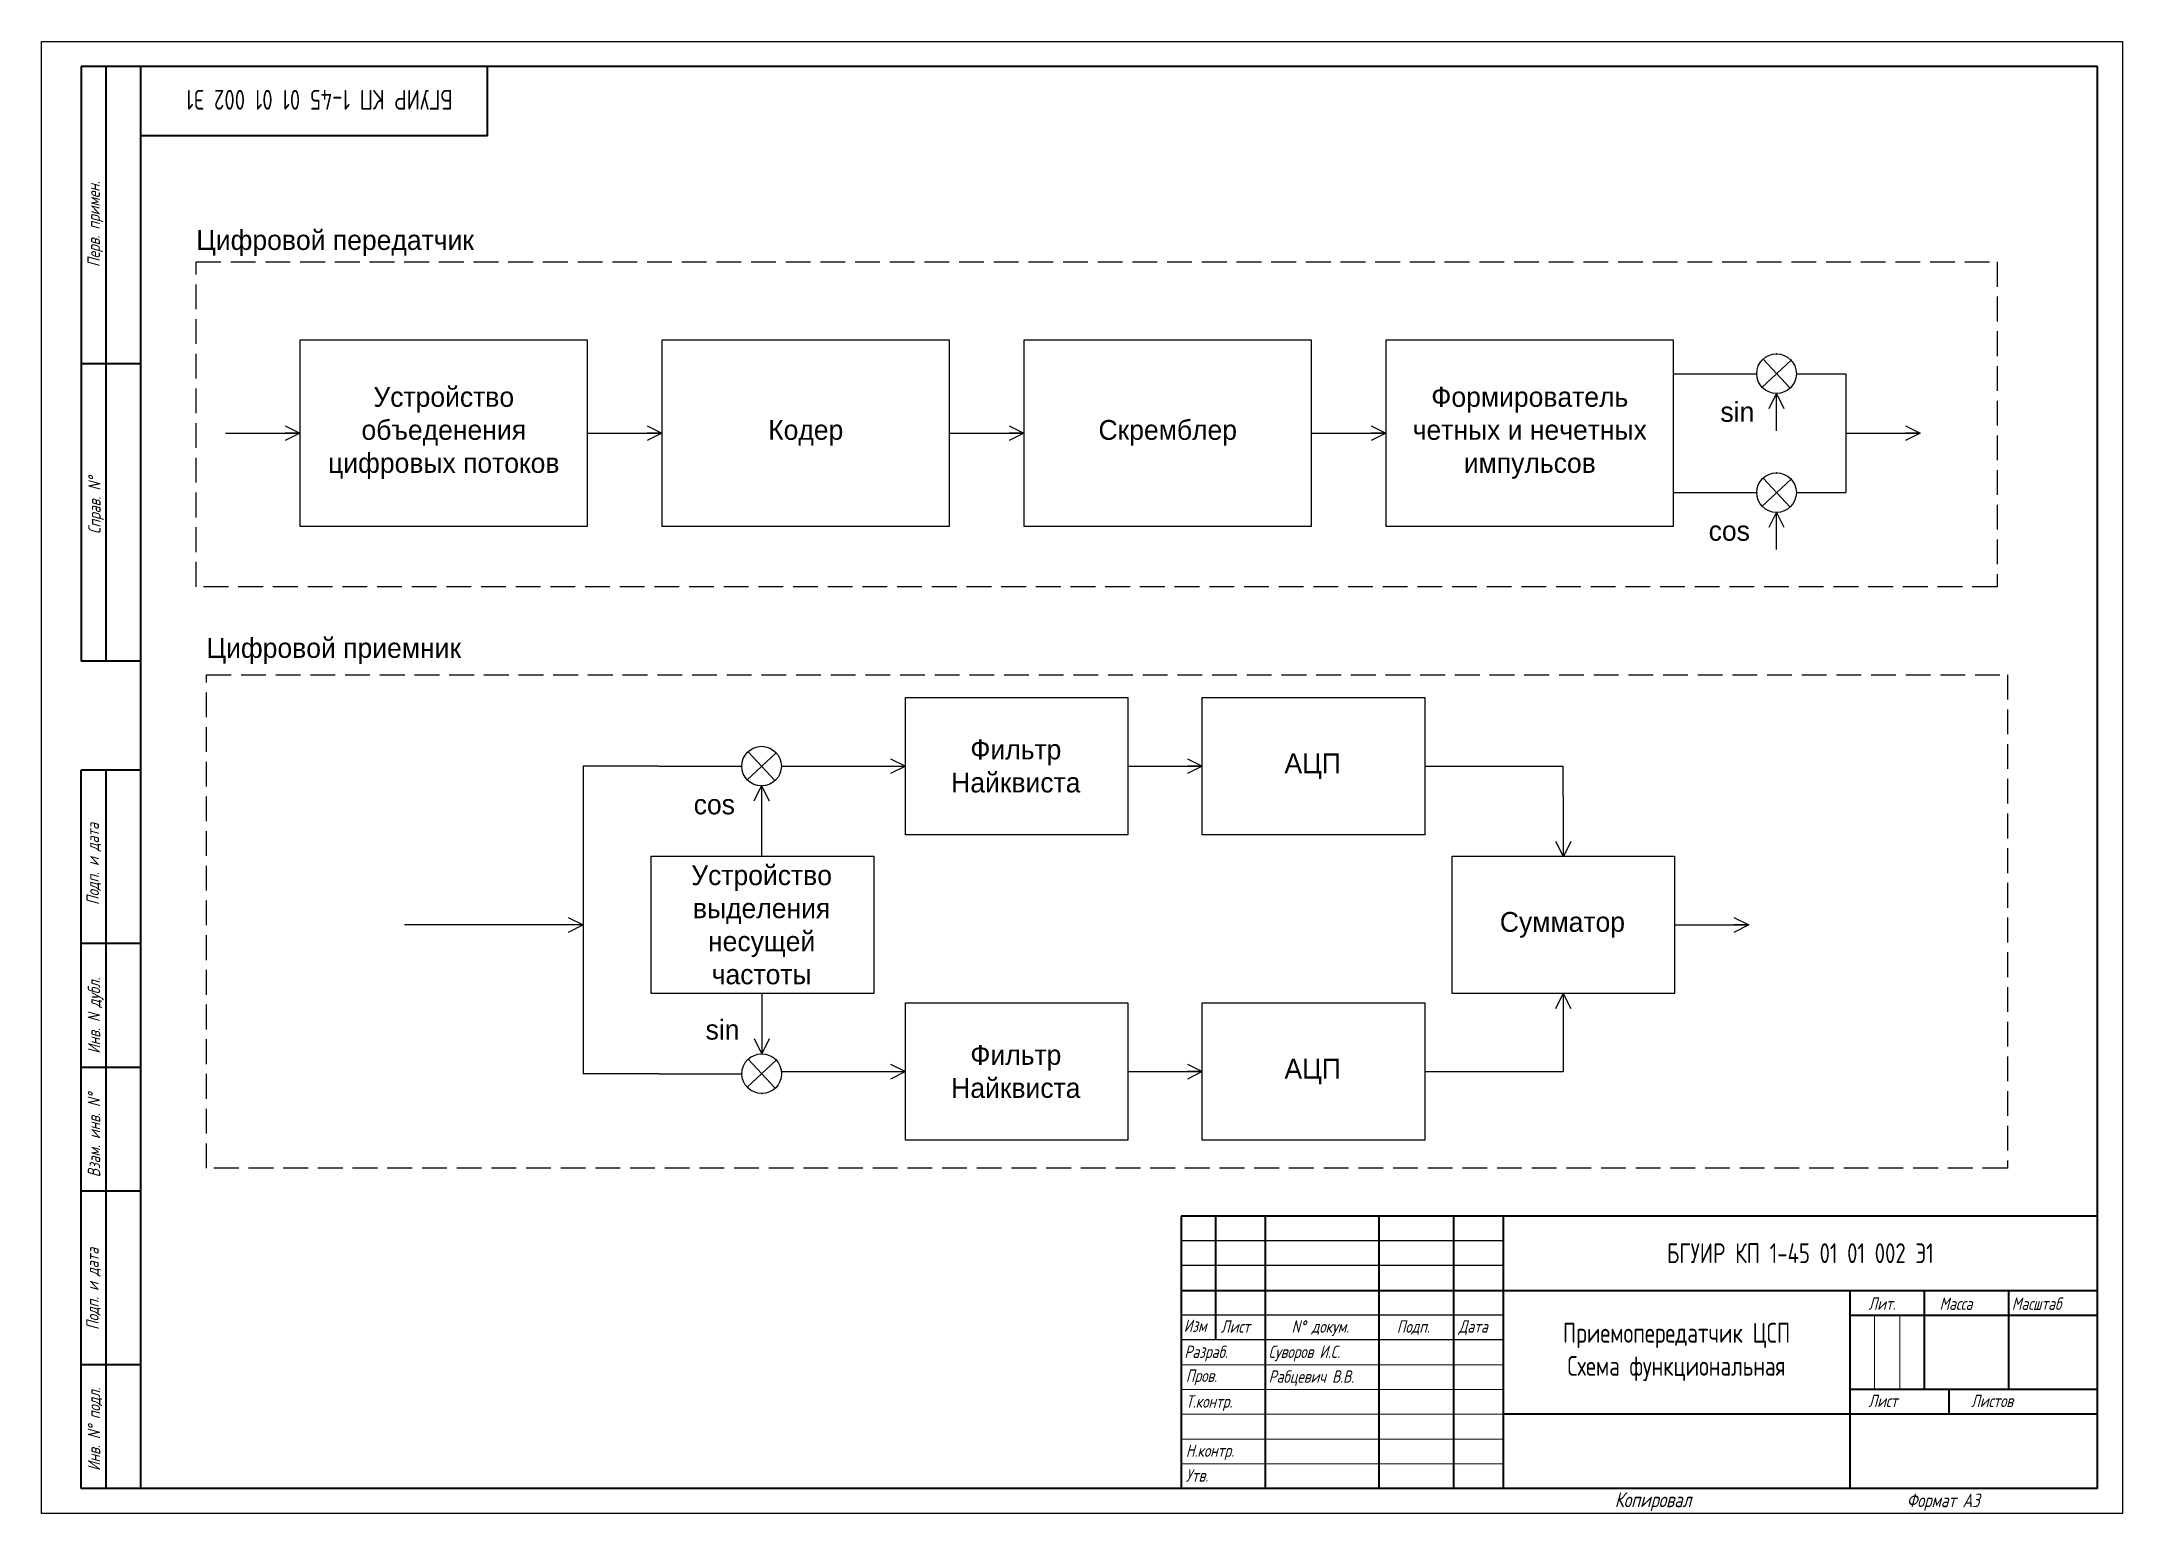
# Model space of a CAD drawing. Extents: x 2173 to 2593, y 74 to 371.
import ezdxf

# ---------------------------------------------------------------- set-up
doc = ezdxf.new("R2010")
doc.units = 0
doc.header["$MEASUREMENT"] = 0
doc.linetypes.add('DASHED', pattern=[7, 5, -2, 0])
doc.layers.get('0').update_dxf_attribs({"linetype": 'CONTINUOUS'})
doc.layers.add('KONTUR', color=7, linetype='CONTINUOUS')
for name, color, linetype, lineweight in [('Основная', 7, 'CONTINUOUS', 40), ('текст', 7, 'CONTINUOUS', 30), ('тонкая', 7, 'CONTINUOUS', 20)]:
    doc.layers.add(name, color=color, linetype=linetype, lineweight=lineweight)
doc.styles.add('GOST-2.304_Type-B_shrink', font='GOST Common.ttf', dxfattribs={"width": 0.8})
doc.styles.add('стиль1', font='romans.shx', dxfattribs={"width": 0.75, "oblique": 15, "height": 3.5})

msp = doc.modelspace()

# ---------------------------------------------------------------- linework, layer by layer
for p, q in [((2282.75, 310.31), (2224.68, 310.31)), ((2224.68, 310.31), (2224.68, 272.81)), ((2282.75, 272.81), (2282.75, 310.31)), ((2355.82, 310.31), (2297.75, 310.31)), ((2297.75, 310.31), (2297.75, 272.81)), ((2355.82, 272.81), (2355.82, 310.31)), ((2428.89, 310.31), (2370.82, 310.31)), ((2370.82, 310.31), (2370.82, 272.81)), ((2428.89, 272.81), (2428.89, 310.31)), ((2501.95, 310.31), (2443.89, 310.31)), ((2443.89, 310.31), (2443.89, 272.81)), ((2501.95, 272.81), (2501.95, 310.31)), ((2501.95, 303.56), (2518.73, 303.56)), ((2525.66, 306.29), (2519.8, 300.83)), ((2520, 306.49), (2525.46, 300.63)), ((2526.73, 303.56), (2536.73, 303.56)), ((2536.73, 303.56), (2536.73, 279.56)), ((2521.21, 296.56), (2522.71, 299.56)), ((2522.71, 292.06), (2522.71, 299.56)), ((2522.71, 299.56), (2524.21, 296.56)), ((2209.68, 291.56), (2224.68, 291.56)), ((2221.68, 293.06), (2224.68, 291.56)), ((2224.68, 291.56), (2221.68, 291.56)), ((2224.68, 291.56), (2221.68, 290.06)), ((2282.75, 291.56), (2297.75, 291.56)), ((2294.75, 293.06), (2297.75, 291.56)), ((2297.75, 291.56), (2294.75, 291.56)), ((2297.75, 291.56), (2294.75, 290.06)), ((2355.82, 291.56), (2370.82, 291.56)), ((2367.82, 293.06), (2370.82, 291.56)), ((2370.82, 291.56), (2367.82, 291.56)), ((2370.82, 291.56), (2367.82, 290.06)), ((2428.89, 291.56), (2443.89, 291.56)), ((2440.89, 293.06), (2443.89, 291.56)), ((2443.89, 291.56), (2440.89, 291.56)), ((2443.89, 291.56), (2440.89, 290.06)), ((2536.73, 291.56), (2551.73, 291.56)), ((2548.73, 293.06), (2551.73, 291.56)), ((2551.73, 291.56), (2548.73, 291.56)), ((2551.73, 291.56), (2548.73, 290.06)), ((2525.66, 282.29), (2519.8, 276.83)), ((2520, 282.49), (2525.46, 276.63)), ((2501.95, 279.56), (2518.73, 279.56)), ((2526.73, 279.56), (2536.73, 279.56)), ((2521.23, 272.56), (2522.73, 275.56)), ((2522.73, 268.06), (2522.73, 275.56)), ((2522.73, 275.56), (2524.23, 272.56)), ((2224.68, 272.81), (2282.75, 272.81)), ((2297.75, 272.81), (2355.82, 272.81)), ((2370.82, 272.81), (2428.89, 272.81)), ((2443.89, 272.81), (2501.95, 272.81)), ((2320.79, 227.08), (2314.94, 221.63)), ((2315.14, 227.28), (2320.59, 221.43)), ((2297.09, 224.36), (2281.82, 224.36)), ((2281.82, 224.36), (2281.82, 162.3)), ((2297.09, 224.36), (2313.86, 224.36)), ((2321.86, 224.36), (2346.91, 224.36)), ((2343.91, 225.86), (2346.91, 224.36)), ((2346.91, 224.36), (2343.91, 222.86)), ((2391.81, 224.36), (2406.81, 224.36)), ((2403.81, 225.86), (2406.81, 224.36)), ((2406.81, 224.36), (2403.81, 224.36)), ((2406.81, 224.36), (2403.81, 222.86)), ((2451.71, 224.36), (2479.68, 224.36)), ((2479.68, 218.29), (2479.68, 224.36)), ((2316.36, 217.36), (2317.86, 220.36)), ((2317.86, 220.36), (2319.36, 217.36)), ((2317.86, 220.36), (2317.87, 206.17)), ((2479.68, 218.29), (2479.69, 206.13)), ((2479.71, 206.13), (2478.21, 209.13)), ((2481.21, 209.13), (2479.71, 206.13)), ((2278.82, 193.82), (2281.82, 192.32)), ((2514.14, 193.82), (2517.14, 192.32)), ((2281.82, 192.32), (2245.81, 192.32)), ((2281.82, 192.32), (2278.82, 190.82)), ((2502.14, 192.32), (2517.14, 192.32)), ((2517.14, 192.32), (2514.14, 192.32)), ((2517.14, 192.32), (2514.14, 190.82)), ((2317.88, 178.47), (2317.89, 166.3)), ((2478.19, 175.47), (2479.69, 178.47)), ((2479.69, 178.47), (2481.19, 175.47)), ((2479.69, 178.47), (2479.69, 162.72)), ((2317.91, 166.3), (2316.41, 169.3)), ((2319.41, 169.3), (2317.91, 166.3)), ((2320.81, 165.03), (2314.96, 159.58)), ((2315.16, 165.23), (2320.61, 159.38)), ((2343.91, 164.22), (2346.91, 162.72)), ((2403.81, 164.22), (2406.81, 162.72)), ((2297.11, 162.3), (2281.82, 162.3)), ((2297.11, 162.3), (2313.89, 162.3)), ((2321.86, 162.72), (2346.91, 162.72)), ((2346.91, 162.72), (2343.91, 161.22)), ((2391.81, 162.72), (2406.81, 162.72)), ((2406.81, 162.72), (2403.81, 162.72)), ((2406.81, 162.72), (2403.81, 161.22)), ((2451.71, 162.72), (2479.69, 162.72)), ((2467.54, 128.57), (2402.54, 128.57)), ((2467.54, 123.57), (2402.54, 123.57)), ((2467.54, 113.57), (2402.54, 113.57)), ((2467.54, 108.57), (2402.54, 108.57)), ((2537.54, 78.57), (2537.54, 78.57))]:
    msp.add_line(p, q)
at = {"linetype": 'DASHED'}
for points in [[(2203.74, 326.11), (2567.24, 326.11), (2567.24, 260.57), (2203.74, 260.57)], [(2205.82, 242.79), (2569.32, 242.79), (2569.32, 143.24), (2205.82, 143.24)]]:
    msp.add_lwpolyline(points, close=True, dxfattribs=at)
for points in [[(2346.91, 238.21), (2391.81, 238.21), (2391.81, 210.5), (2346.91, 210.5)], [(2406.81, 238.21), (2451.71, 238.21), (2451.71, 210.5), (2406.81, 210.5)], [(2295.6, 206.17), (2340.5, 206.17), (2340.5, 178.47), (2295.6, 178.47)], [(2457.24, 206.17), (2502.14, 206.17), (2502.14, 178.47), (2457.24, 178.47)], [(2346.91, 176.57), (2391.81, 176.57), (2391.81, 148.87), (2346.91, 148.87)], [(2406.81, 176.57), (2451.71, 176.57), (2451.71, 148.87), (2406.81, 148.87)]]:
    msp.add_lwpolyline(points, close=True)
for centre in [(2522.73, 303.56), (2522.73, 279.56), (2317.86, 224.36), (2317.89, 162.3)]:
    msp.add_circle(centre, 4)
for p in [(2522.73, 307.56), (2522.73, 307.56), (2518.73, 303.56), (2518.73, 303.56), (2522.73, 303.56), (2522.73, 303.56), (2522.73, 303.56), (2522.73, 303.56), (2522.73, 303.56), (2522.73, 303.56), (2525.66, 306.29), (2525.66, 306.29), (2522.73, 299.56), (2522.73, 299.56), (2522.73, 283.56), (2522.73, 283.56), (2525.66, 282.29), (2525.66, 282.29), (2518.73, 279.56), (2518.73, 279.56), (2522.73, 279.56), (2522.73, 279.56), (2522.73, 279.56), (2522.73, 279.56), (2522.73, 279.56), (2522.73, 279.56), (2522.73, 275.56), (2522.73, 275.56), (2313.86, 224.36), (2313.86, 224.36), (2317.86, 224.36), (2317.86, 224.36), (2317.86, 224.36), (2317.86, 224.36), (2317.86, 224.36), (2317.86, 224.36), (2317.86, 220.36), (2317.86, 220.36), (2317.89, 166.3), (2317.89, 166.3), (2320.81, 165.03), (2320.81, 165.03), (2313.89, 162.3), (2313.89, 162.3), (2317.89, 162.3), (2317.89, 162.3), (2317.89, 162.3), (2317.89, 162.3), (2317.89, 162.3), (2317.89, 162.3), (2317.89, 158.3), (2317.89, 158.3)]:
    msp.add_point(p)
at = {"layer": 'KONTUR'}
for p, q in [((2172.54, 73.57), (2172.54, 370.57)), ((2172.54, 370.57), (2592.54, 370.57)), ((2592.54, 370.57), (2592.54, 73.57)), ((2592.54, 73.57), (2172.54, 73.57))]:
    msp.add_line(p, q, dxfattribs=at)
at = {"layer": 'Основная'}
for p, q in [((2180.54, 365.57), (2180.54, 245.57)), ((2587.54, 365.57), (2180.54, 365.57)), ((2185.54, 245.57), (2185.54, 365.57)), ((2192.54, 118.57), (2192.54, 365.57)), ((2262.54, 351.57), (2262.54, 365.57)), ((2587.54, 78.57), (2587.54, 365.57)), ((2262.54, 351.57), (2192.54, 351.57)), ((2192.54, 305.57), (2180.54, 305.57)), ((2192.54, 245.57), (2180.54, 245.57)), ((2180.54, 78.57), (2180.54, 223.57)), ((2192.54, 223.57), (2180.54, 223.57)), ((2185.54, 78.57), (2185.54, 223.57)), ((2192.54, 188.57), (2180.54, 188.57)), ((2192.54, 163.57), (2180.54, 163.57)), ((2192.54, 138.57), (2180.54, 138.57)), ((2402.54, 133.57), (2402.54, 78.57)), ((2587.54, 133.57), (2402.54, 133.57)), ((2409.54, 108.57), (2409.54, 133.57)), ((2419.54, 133.57), (2419.54, 78.57)), ((2442.54, 78.57), (2442.54, 133.57)), ((2457.54, 133.57), (2457.54, 78.57)), ((2467.54, 133.57), (2467.54, 78.57)), ((2192.54, 78.57), (2192.54, 118.57)), ((2402.54, 118.57), (2587.54, 118.57)), ((2537.54, 118.57), (2537.54, 78.57)), ((2552.54, 118.57), (2552.54, 98.57)), ((2569.54, 118.57), (2569.54, 98.57)), ((2537.54, 113.57), (2587.54, 113.57)), ((2192.54, 103.57), (2180.54, 103.57)), ((2587.54, 98.57), (2537.54, 98.57)), ((2557.54, 98.57), (2557.54, 93.57)), ((2587.54, 93.57), (2467.54, 93.57)), ((2587.54, 78.57), (2180.54, 78.57))]:
    msp.add_line(p, q, dxfattribs=at)
at = {"layer": 'тонкая'}
for p, q in [((2542.53, 113.36), (2542.53, 98.57)), ((2547.6, 113.36), (2547.6, 98.57)), ((2402.54, 103.57), (2467.54, 103.57)), ((2467.54, 98.57), (2402.54, 98.57)), ((2467.54, 93.57), (2402.54, 93.57))]:
    msp.add_line(p, q, dxfattribs=at)
for points in [[(2402.54, 88.57), (2467.54, 88.57)], [(2402.54, 83.57), (2467.54, 83.57)]]:
    msp.add_lwpolyline(points, dxfattribs=at)

# ---------------------------------------------------------------- texts
at = {"insert": (2228.61, 358.84), "char_height": 4, "attachment_point": 5, "rotation": 180, "style": 'GOST-2.304_Type-B_shrink'}
msp.add_mtext_dynamic_manual_height_columns('\\pxqc;БГУИР КП 1-45 01 01 002 Э1', width=120, gutter_width=20, heights=[0], dxfattribs=at)
at = {"char_height": 4}
for s, width, heights, insert, attachment_point in [('Цифровой передатчик', 133.2214, [0], (2203.74, 332.53), 1), ('Устройство объеденения цифровых потоков', 58.0686, [37.55], (2253.71, 291.61), 5), ('Формирователь четных и нечетных импульсов', 58.0686, [37.55], (2472.92, 291.61), 5), ('Кодер', 58.0686, [37.55], (2326.78, 291.61), 5), ('Скремблер', 58.0686, [37.55], (2399.85, 291.61), 5), ('sin', 4.7185, [0], (2511.41, 297.85), 1), ('cos', 4.7185, [0], (2509.03, 273.85), 1), ('Цифровой приемник', 133.2214, [0], (2205.82, 250.21), 1), ('Фильтр Найквиста', 36.6728, [0], (2369.18, 224.36), 5), ('АЦП', 36.6728, [0], (2429.09, 224.36), 5), ('cos', 4.7185, [0], (2304.16, 218.64), 1), ('Устройство выделения несущей частоты', 36.6728, [0], (2317.87, 192.32), 5), ('Сумматор', 36.6728, [0], (2479.51, 192.32), 5), ('sin', 4.7185, [0], (2306.56, 173.18), 1), ('Фильтр Найквиста', 36.6728, [0], (2369.18, 162.72), 5), ('АЦП', 36.6728, [0], (2429.09, 162.72), 5)]:
    msp.add_mtext_dynamic_manual_height_columns(s, width=width, gutter_width=20, heights=heights, dxfattribs=dict(at, insert=insert, attachment_point=attachment_point))
at = {"char_height": 4, "attachment_point": 5, "style": 'GOST-2.304_Type-B_shrink'}
for s, width, heights, insert in [('\\pxqc;БГУИР КП 1-45 01 01 002 Э1', 120, [0], (2527.54, 126.07)), ('\\pxqc;Приемопередатчик ЦСП\\PСхема функциональная', 70, [25.39], (2502.54, 106.13))]:
    msp.add_mtext_dynamic_manual_height_columns(s, width=width, gutter_width=20, heights=heights, dxfattribs=dict(at, insert=insert))
at = {"layer": 'текст', "style": 'стиль1', "oblique": 15, "width": 0.75}
for s, p in [('Перв. примен.', (2184.29, 325.08)), ('Справ. N%%d', (2184.45, 271.2)), ('Подп. и дата', (2184.11, 196.34)), ('Инв. N дубл.', (2184.36, 166.32)), ('Взам. инв. N%%d', (2184.36, 141.39)), ('Подп. и дата', (2184.06, 110.6)), ('Инв. N%%d подл.', (2184.36, 82.14))]:
    msp.add_text(s, height=2.5, rotation=90, dxfattribs=at).set_placement(p)
for s, height, p in [('Лит.', 2.5, (2541.26, 114.64)), ('Масса', 2.5, (2555.63, 114.64)), ('Масштаб', 2.5, (2570.22, 114.64)), ('Изм', 2.5, (2403.08, 110.18)), ('Лист', 2.5, (2410.56, 110.03)), ('N%%d докум. ', 2.5, (2424.84, 110.03)), ('Подп.', 2.5, (2446.09, 110.03)), ('Дата', 2.5, (2458.55, 110.03)), ('Разраб.', 2.5, (2403.2, 104.93)), ('Суворов И.С.', 2.5, (2420.2, 104.93)), ('Пров.', 2.5, (2403.5, 100.1)), ('Рабцевич В.В.', 2.5, (2420.2, 99.93)), ('Т.контр.', 2.5, (2403.5, 94.9)), ('Лист', 2.5, (2541.26, 95.02)), ('Листов', 2.5, (2561.98, 95.02)), ('Н.контр.', 2.5, (2403.5, 84.98)), ('Утв.', 2.5, (2403.5, 79.96)), ('Копировал', 3, (2490.07, 74.82)), ('Формат А3', 2.75, (2549, 74.82))]:
    msp.add_text(s, height=height, dxfattribs=at).set_placement(p)

doc.saveas('drawing.dxf')
